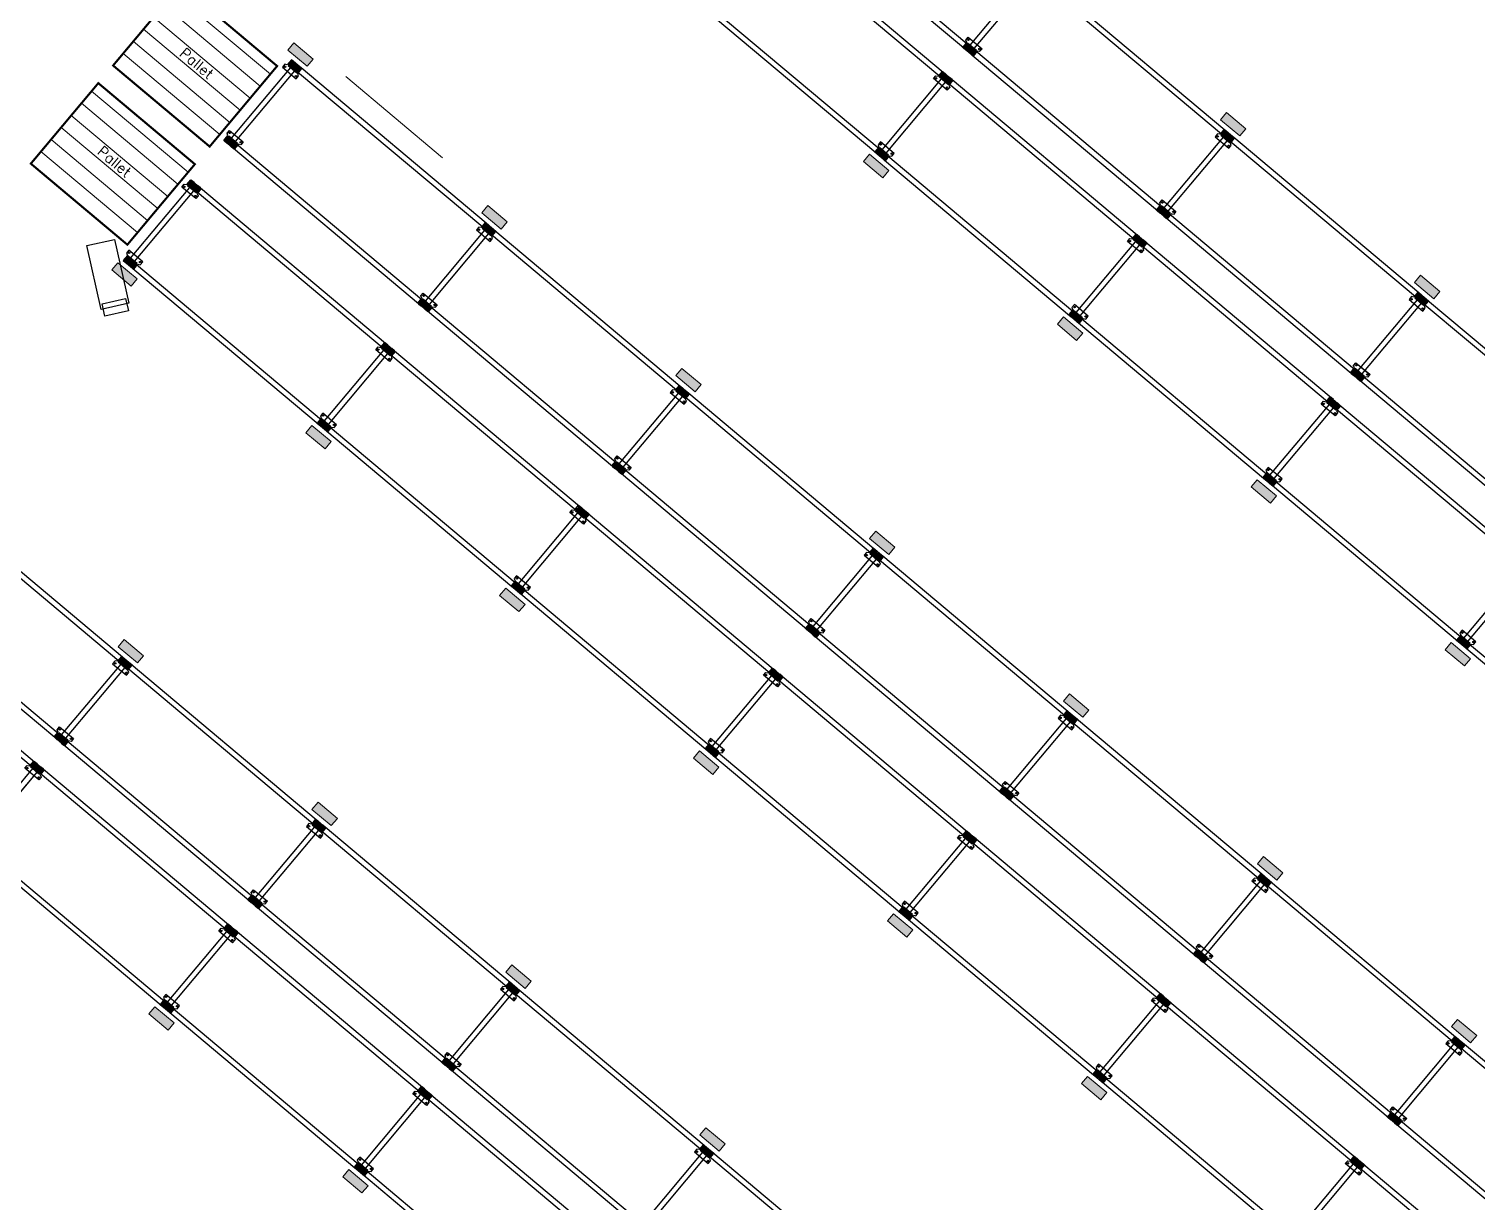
# Model space of a CAD drawing. Header units: metres. Extents: x 822482 to 822767, y 9662202 to 9662512.
# Drawn here: x 822632.44 to 822646.23, y 9662404.84 to 9662416 of the extents above; entities that cross this region are included whole.
import ezdxf

# ---------------------------------------------------------------- set-up
doc = ezdxf.new("R2010")
doc.units = ezdxf.units.M
for name, color, linetype, lineweight in [('#ARQ_MOB', 250, 'Continuous', 0), ('20006_ARQ_1400_3PV$0$ELETRICA', 130, 'Continuous', 0), ('ARQ_NE_PORTAPALLETS', 251, 'Continuous', 0)]:
    doc.layers.add(name, color=color, linetype=linetype, lineweight=lineweight)
doc.layers.add('#ARQ_TEXTO', color=8, linetype='Continuous')
doc.layers.add('wbc_gond_planta', color=7, linetype='Continuous')
doc.layers.add('ARQ_NE_COTAS', color=7, linetype='Continuous', true_color=0x000000)
doc.styles.add('ROMANS', font='romans', dxfattribs={"height": 0.2})

# ---------------------------------------------------------------- blocks, each defined once
blk = doc.blocks.new('100100T11R230100')
at = {"layer": 'wbc_gond_planta'}
for points in [[(3, -1), (3, 0), (0, 0), (0, -6), (11, -6), (11, 0), (8, 0), (8, -1)], [(244, -1), (244, 0), (241, 0), (241, -6), (252, -6), (252, 0), (249, 0), (249, -1)], [(8, -99), (8, -100), (11, -100), (11, -94), (0, -94), (0, -100), (3, -100), (3, -99)], [(249, -99), (249, -100), (252, -100), (252, -94), (241, -94), (241, -100), (244, -100), (244, -99)]]:
    blk.add_hatch(color=8, dxfattribs=at).paths.add_polyline_path(points)
at = {"layer": 'wbc_gond_planta', "color": 8, "linetype": 'Continuous'}
for p, q in [((-1, 0), (12, 0)), ((-1, -6), (-1, 0)), ((12, 0), (12, -6)), ((240, 0), (253, 0)), ((240, -6), (240, 0)), ((253, 0), (253, -6)), ((-3.1, -7.2), (-1, -6)), ((-3.1, -10.7), (-3.1, -7.2)), ((14.1, -10.7), (-3.1, -10.7)), ((12, -6), (14.1, -7.2)), ((14.1, -7.2), (14.1, -10.7)), ((237.9, -7.2), (240, -6)), ((237.9, -10.7), (237.9, -7.2)), ((255.1, -10.7), (237.9, -10.7)), ((253, -6), (255.1, -7.2)), ((255.1, -7.2), (255.1, -10.7)), ((14.1, -89.3), (-3.1, -89.3)), ((-3.1, -89.3), (-3.1, -92.8)), ((-3.1, -92.8), (-1, -94)), ((-1, -94), (-1, -100)), ((12, -94), (14.1, -92.8)), ((12, -100), (12, -94)), ((14.1, -92.8), (14.1, -89.3)), ((255.1, -89.3), (237.9, -89.3)), ((237.9, -89.3), (237.9, -92.8)), ((237.9, -92.8), (240, -94)), ((240, -94), (240, -100)), ((253, -94), (255.1, -92.8)), ((253, -100), (253, -94)), ((255.1, -92.8), (255.1, -89.3)), ((-1, -100), (12, -100)), ((240, -100), (253, -100))]:
    blk.add_line(p, q, dxfattribs=at)
at = {"layer": 'wbc_gond_planta', "color": 8}
for p, q in [((3, 0), (0, 0)), ((0, 0), (0, -6)), ((3, -1), (3, 0)), ((8, 0), (8, -1)), ((8, 0), (11, 0)), ((11, 0), (241, 0)), ((11, 0), (11, -6)), ((244, 0), (241, 0)), ((241, 0), (241, -6)), ((244, -1), (244, 0)), ((249, 0), (249, -1)), ((249, 0), (252, 0)), ((252, 0), (252, -6)), ((11, -6), (0, -6)), ((8, -1), (3, -1)), ((3, -94), (3, -6)), ((8, -94), (8, -6)), ((11, -5), (241, -5)), ((252, -6), (241, -6)), ((249, -1), (244, -1)), ((244, -94), (244, -6)), ((249, -94), (249, -6)), ((0, -100), (0, -94)), ((11, -94), (0, -94)), ((11, -100), (11, -94)), ((11, -95), (241, -95)), ((241, -100), (241, -94)), ((252, -94), (241, -94)), ((252, -100), (252, -94)), ((3, -100), (0, -100)), ((8, -99), (3, -99)), ((3, -99), (3, -100)), ((8, -100), (8, -99)), ((8, -100), (11, -100)), ((11, -100), (241, -100)), ((244, -100), (241, -100)), ((249, -99), (244, -99)), ((244, -99), (244, -100)), ((249, -100), (249, -99)), ((249, -100), (252, -100))]:
    blk.add_line(p, q, dxfattribs=at)
for points in [[(3, -1), (3, 0), (0, 0), (0, -6), (11, -6), (11, 0), (8, 0), (8, -1)], [(244, -1), (244, 0), (241, 0), (241, -6), (252, -6), (252, 0), (249, 0), (249, -1)], [(8, -99), (8, -100), (11, -100), (11, -94), (0, -94), (0, -100), (3, -100), (3, -99)], [(249, -99), (249, -100), (252, -100), (252, -94), (241, -94), (241, -100), (244, -100), (244, -99)]]:
    blk.add_lwpolyline(points, close=True, dxfattribs=at)
for centre in [(-1.4, -9), (12.4, -9), (239.6, -9), (253.4, -9), (-1.4, -91), (12.4, -91), (239.6, -91), (253.4, -91)]:
    blk.add_circle(centre, 0.7, dxfattribs=at)
blk = doc.blocks.new('protetor')
blk.add_hatch(color=8).paths.add_polyline_path([(-3.5, -5), (-3.5, -14), (20.5, -14), (20.5, -5)])
at = {"color": 8}
blk.add_lwpolyline([(-3.5, -5), (-3.5, -14), (20.5, -14), (20.5, -5)], close=True, dxfattribs=at)
blk = doc.blocks.new('Pallet')
at = {"layer": '20006_ARQ_1400_3PV$0$ELETRICA', "true_color": 0xe3e3e3}
h = blk.add_hatch(dxfattribs=at)
h.set_pattern_fill('ANGLE', color=254, scale=100, angle=270)
h.set_pattern_definition([(270, (-6260213.56, 2250736.6), (698.5, -1e-13), [508, -190.5]), (0, (-6260213.56, 2250736.6), (2e-13, 698.5), [508, -190.5])])
h.paths.add_polyline_path([(38752, -4411.7), (38752, -4291.7), (38632, -4291.7), (38632, -4411.7)])
at = {"layer": '#ARQ_MOB', "transparency": 33554687, "const_width": 2}
blk.add_lwpolyline([(38575.3, -4328.3), (38455.3, -4328.3), (38455.3, -4428.3), (38575.3, -4428.3)], close=True, dxfattribs=at)
for points in [[(38575.3, -4328.3), (38455.3, -4328.3), (38455.3, -4328.3), (38575.3, -4328.3), (38575.3, -4330.8)], [(38575.3, -4338.3), (38455.3, -4338.3), (38455.3, -4353.3), (38575.3, -4353.3), (38575.3, -4338.3)], [(38575.3, -4353.3), (38455.3, -4353.3), (38455.3, -4368.3), (38575.3, -4368.3), (38575.3, -4353.3)], [(38575.3, -4368.3), (38455.3, -4368.3), (38455.3, -4383.3), (38575.3, -4383.3), (38575.3, -4368.3)], [(38575.3, -4383.3), (38455.3, -4383.3), (38455.3, -4398.3), (38575.3, -4398.3), (38575.3, -4383.3)], [(38575.3, -4398.3), (38455.3, -4398.3), (38455.3, -4413.3), (38575.3, -4413.3), (38575.3, -4398.3)], [(38575.3, -4413.3), (38455.3, -4413.3), (38455.3, -4428.3), (38575.3, -4428.3), (38575.3, -4413.3)]]:
    blk.add_lwpolyline(points)
at = {"layer": '#ARQ_TEXTO', "insert": (38515, -4375.5), "char_height": 10, "width": 346, "attachment_point": 5, "style": 'ROMANS'}
blk.add_mtext('Pallet', dxfattribs=at)
blk = doc.blocks.new('A$C8f1b9c42')
at = {"layer": 'ARQ_NE_PORTAPALLETS', "rotation": 180.000000003544}
for name, p, xscale, yscale, zscale in [('protetor', (353.742, -207.993), 0.01000000003725292, 0.01000000003725292, 0.01000000003725292), ('protetor', (356.152, -207.993), 0.01000000003725292, 0.01000000003725292, 0.01000000003725292), ('100100T11R230100', (353.742, -208.993), 0.01000000003725292, 0.01000000003725292, 0.01000000003725292), ('100100T11R230100', (356.152, -208.993), 0.01000000003725292, 0.01000000003725292, 0.01000000003725292), ('100100T11R230100', (358.562, -208.993), 0.01000000003725292, 0.01000000003725292, 0.01000000003725292), ('100100T11R230100', (360.972, -208.993), 0.01000000003725292, 0.01000000003725292, 0.01000000003725292), ('Pallet', (746.801, -253.415), 0.01, 0.01, 0.01), ('protetor', (348.922, -213.192), 0.01000000003725292, 0.01000000003725292, 0.01000000003725292), ('protetor', (351.332, -213.192), 0.01000000003725292, 0.01000000003725292, 0.01000000003725292), ('protetor', (353.742, -213.192), 0.01000000003725292, 0.01000000003725292, 0.01000000003725292), ('protetor', (356.152, -213.192), 0.01000000003725292, 0.01000000003725292, 0.01000000003725292), ('protetor', (358.562, -213.192), 0.01000000003725292, 0.01000000003725292, 0.01000000003725292), ('protetor', (360.972, -213.192), 0.01000000003725292, 0.01000000003725292, 0.01000000003725292), ('100100T11R230100', (346.512, -214.192), 0.01000000003725292, 0.01000000003725292, 0.01000000003725292), ('100100T11R230100', (348.922, -214.192), 0.01000000003725292, 0.01000000003725292, 0.01000000003725292), ('100100T11R230100', (351.332, -214.192), 0.01000000003725292, 0.01000000003725292, 0.01000000003725292), ('100100T11R230100', (353.742, -214.192), 0.01000000003725292, 0.01000000003725292, 0.01000000003725292), ('100100T11R230100', (356.152, -214.192), 0.01000000003725292, 0.01000000003725292, 0.01000000003725292), ('100100T11R230100', (358.562, -214.192), 0.01000000003725292, 0.01000000003725292, 0.01000000003725292), ('100100T11R230100', (360.972, -214.192), 0.01000000003725292, 0.01000000003725292, 0.01000000003725292), ('Pallet', (746.801, -257.614), 0.01, 0.01, 0.01), ('Pallet', (746.801, -258.833), 0.01, 0.01, 0.01), ('protetor', (348.922, -218.582), 0.01000000003725292, 0.01000000003725292, 0.01000000003725292), ('protetor', (351.332, -218.582), 0.01000000003725292, 0.01000000003725292, 0.01000000003725292), ('protetor', (353.742, -218.582), 0.01000000003725292, 0.01000000003725292, 0.01000000003725292), ('protetor', (356.152, -218.582), 0.01000000003725292, 0.01000000003725292, 0.01000000003725292), ('100100T11R230100', (348.922, -219.582), 0.01000000003725292, 0.01000000003725292, 0.01000000003725292), ('100100T11R230100', (351.332, -219.582), 0.01000000003725292, 0.01000000003725292, 0.01000000003725292), ('100100T11R230100', (353.742, -219.582), 0.01000000003725292, 0.01000000003725292, 0.01000000003725292), ('100100T11R230100', (356.152, -219.582), 0.01000000003725292, 0.01000000003725292, 0.01000000003725292), ('100100T11R230100', (358.562, -219.582), 0.01000000003725292, 0.01000000003725292, 0.01000000003725292), ('100100T11R230100', (353.737, -224.786), 0.01000000003725292, 0.01000000003725292, 0.01000000003725292)]:
    blk.add_blockref(name, p, dxfattribs=dict(at, xscale=xscale, yscale=yscale, zscale=zscale))
at = {"layer": 'ARQ_NE_PORTAPALLETS', "xscale": 0.01000000003725292, "yscale": 0.01000000003725292, "zscale": 0.01000000003725292}
for name, p in [('100100T11R230100', (348.812, -209.293)), ('100100T11R230100', (351.222, -209.293)), ('100100T11R230100', (353.632, -209.293)), ('100100T11R230100', (356.042, -209.293)), ('100100T11R230100', (358.452, -209.293)), ('protetor', (351.222, -210.293)), ('protetor', (353.632, -210.293)), ('protetor', (356.042, -210.293)), ('protetor', (358.452, -210.293)), ('100100T11R230100', (343.992, -214.682)), ('100100T11R230100', (346.402, -214.682)), ('100100T11R230100', (348.812, -214.682)), ('100100T11R230100', (351.222, -214.682)), ('100100T11R230100', (353.632, -214.682)), ('100100T11R230100', (356.042, -214.682)), ('100100T11R230100', (358.452, -214.682)), ('protetor', (346.402, -215.682)), ('protetor', (348.812, -215.682)), ('protetor', (351.222, -215.682)), ('protetor', (353.632, -215.682)), ('protetor', (356.042, -215.682)), ('protetor', (358.452, -215.682)), ('protetor', (360.862, -215.682)), ('100100T11R230100', (348.812, -219.882)), ('100100T11R230100', (351.222, -219.882)), ('100100T11R230100', (353.632, -219.882)), ('100100T11R230100', (356.042, -219.882)), ('protetor', (351.222, -220.882)), ('protetor', (353.632, -220.882))]:
    blk.add_blockref(name, p, dxfattribs=at)

msp = doc.modelspace()

# ---------------------------------------------------------------- linework, layer by layer
at = {"layer": 'ARQ_NE_COTAS', "color": 1}
for points in [[(822633.251, 9662413.996), (822633.388, 9662413.391), (822633.126, 9662413.331), (822632.989, 9662413.937)], [(822633.358, 9662413.435), (822633.385, 9662413.317), (822633.161, 9662413.267), (822633.134, 9662413.384)]]:
    msp.add_lwpolyline(points, close=True, dxfattribs=at)

# ---------------------------------------------------------------- block references
at = {"ltscale": 10, "rotation": 140.0090103764572}
msp.add_blockref('A$C8f1b9c42', (822772.889, 9662018.47), dxfattribs=at)

doc.saveas('drawing.dxf')
